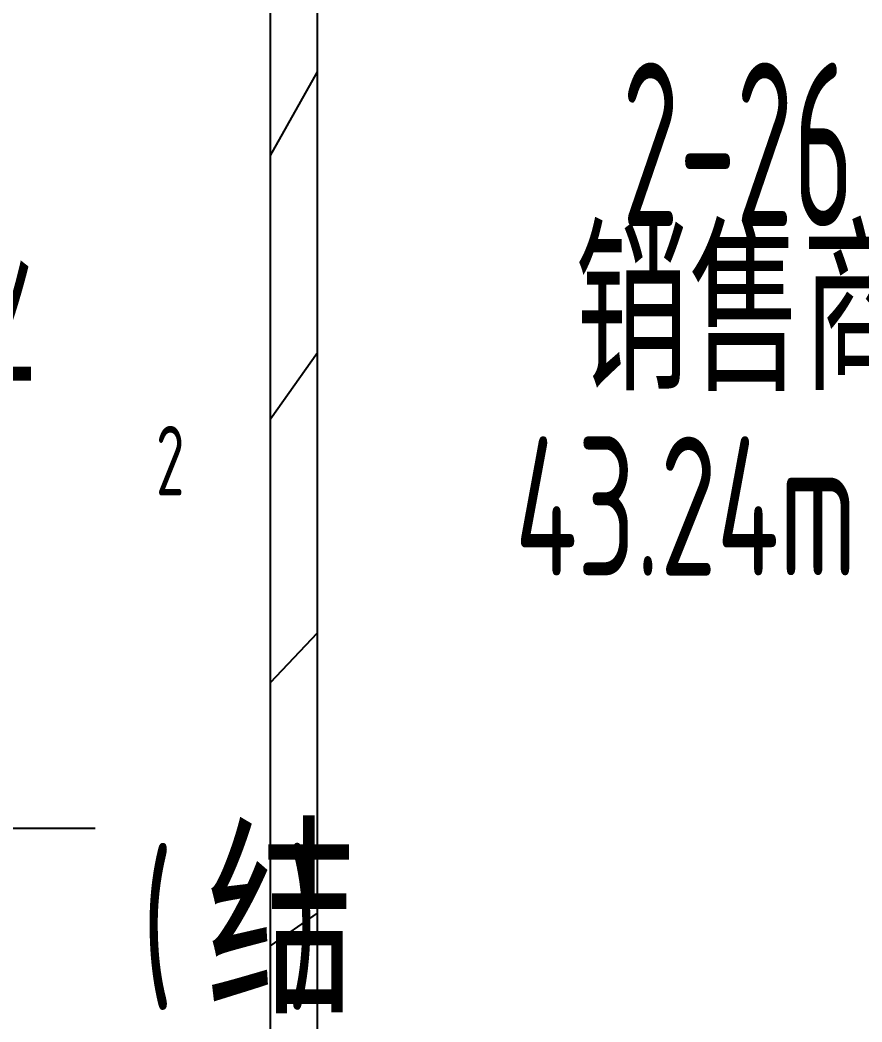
# Model space of a CAD drawing. Header units: inches. Extents: x 0 to 1813292486, y 0 to 3473589894.
# Drawn here: x 600551714 to 600555316, y 3473204914 to 3473209201 of the extents above; entities that cross this region are included whole.
import ezdxf

# ---------------------------------------------------------------- set-up
doc = ezdxf.new("R2010")
doc.units = ezdxf.units.IN
doc.header["$LTSCALE"] = 1000
doc.header["$MEASUREMENT"] = 0
for name, color, linetype in [('A-Anno-Note', 241, 'Continuous'), ('AX-MALL-P02-200$0$A-Anno-Note', 241, 'Continuous'), ('AX-MALL-WALL-P02$0$A-Anno-Note', 241, 'Continuous'), ('AX-MALL-WALL-P02-QT$0$A-Detl-Patt', 8, 'Continuous'), ('AX-MALL-WALL-P02-QT$0$A-Detl-Thin', 131, 'Continuous'), ('AX-MALL-WALL-P02-QT$0$A-Wall', 2, 'Continuous'), ('AX-MALL-WALL-P02-QT$0$A-Wall-Patt', 13, 'Continuous'), ('AX-MALL-WORD-P02$0$A-Anno-Levl', 201, 'Continuous'), ('AX-MALL-WORD-P02$0$A-Anno-Note', 241, 'Continuous'), ('AX-MALL-WORD-P02$0$A-Spac-Iden', 231, 'Continuous')]:
    doc.layers.add(name, color=color, linetype=linetype)
doc.styles.add('AX-MALL-WORD-P02$0$_TCH_DIM', font='gbenor.shx')
doc.styles.add('AX-MALL-WORD-P02$0$_TCH_SPACE', font='gbenor.shx', dxfattribs={"bigfont": 'gbcbig.shx'})
doc.styles.add('AX-MALL-WORD-P02$0$STANDARD', font='gbenor.shx', dxfattribs={"bigfont": 'gbcbig.shx'})

# ---------------------------------------------------------------- blocks, each defined once
blk = doc.blocks.new('AX-MALL-WORD-P02')
at = {"layer": 'AX-MALL-WORD-P02$0$A-Anno-Levl'}
for p, q in [((600351602.2837243, 3473076880.081966), (600354834.0872693, 3473075676.140316)), ((600351602.2837248, 3473076880.081967), (600354834.0872695, 3473075676.140317))]:
    blk.add_line(p, q, dxfattribs=at)
at = {"layer": 'AX-MALL-WORD-P02$0$A-Anno-Note', "style": 'AX-MALL-WORD-P02$0$STANDARD'}
for p in [(600353433.7936382, 3473078195.509431), (600357411.2740669, 3473076713.78126)]:
    blk.add_text('销售商业', height=675.177304964539, rotation=339.5681613092015, dxfattribs=at).set_placement(p)
at = {"layer": 'AX-MALL-WORD-P02$0$A-Anno-Note'}
for s, height, rotation, style, width, p in [('2-26', 700, 339.5681613092015, 'AX-MALL-WORD-P02$0$STANDARD', 0.6, (600357845.4645114, 3473077302.370636)), ('(', 595, 339.5681613331429, 'AX-MALL-WORD-P02$0$_TCH_DIM', 0.7, (600354770.2366859, 3473074931.829343)), ('结', 675.177304964539, 339.5681613331429, 'AX-MALL-WORD-P02$0$_TCH_DIM', 0.7, (600355030.434828, 3473074834.8979)), (')', 595, 339.5681613331429, 'AX-MALL-WORD-P02$0$_TCH_DIM', 0.7, (600355352.8330266, 3473074714.795111))]:
    blk.add_text(s, height=height, rotation=rotation, dxfattribs=dict(at, style=style, width=width)).set_placement(p)
at = {"layer": 'AX-MALL-WORD-P02$0$A-Spac-Iden', "style": 'AX-MALL-WORD-P02$0$_TCH_SPACE', "width": 0.7}
for s, height, p in [('2', 297.5, (600355575.2961683, 3473076918.73588)), ('43.24m', 595, (600356894.0432842, 3473076060.693481))]:
    blk.add_text(s, height=height, rotation=339.5681613091017, dxfattribs=at).set_placement(p)
blk = doc.blocks.new('AX-MALL-WALL-P02-QT$0$tj')
at = {"layer": 'AX-MALL-WALL-P02-QT$0$A-Detl-Patt'}
h = blk.add_hatch(dxfattribs=at)
h.set_pattern_fill('STEEL', color=256, scale=100.0000000000001, angle=50.43183869082386)
h.set_pattern_definition([(75.00000000004839, (-14278.19445574284, 156289.8254051208), (-153.3407249234246, 41.08752340989569), []), (75.00000000004839, (-14317.88195610046, 156358.5661673546), (-153.3407249234246, 41.08752340989569), [])])
edge = h.paths.add_edge_path()
edge.add_line((88101.273016572, 47666.64152574539), (87883.93542659283, 47459.84604215622))
edge.add_line((87883.93542659283, 47459.84604215622), (91571.54751467705, 43584.64122533798))
edge.add_arc((262949.389629302, 558937.705083496), 543101.4133620498, 251.6057364187558, 260.0288666978238)
edge.add_arc((172180.8466627672, -2862.146247219684), 27099.9982179492, 64.7128659603706, 96.9316049602786, ccw=False)
edge.add_arc((262948.9730309481, 558936.3205539446), 543099.9677998082, 261.6155114784545, 271.7251478115656)
edge.add_line((279298.9759148359, 16082.51663446426), (279298.9759315252, 16382.65274763107))
edge.add_arc((262948.9742454757, 558936.3204835369), 542799.9676941936, 261.62020364125146, 271.7261014454634, ccw=False)
edge.add_arc((172180.8456921196, -2862.14609140989), 27400.00151046549, 64.80631838577902, 96.83815911678944)
edge.add_arc((262949.394896181, 558937.7037490648), 542801.4137571028, 251.6136389015772, 260.02417327084333, ccw=False)
edge.add_line((91737.26096642017, 43845.69257831573), (88101.273016572, 47666.64152574539))
blk = doc.blocks.new('AX-MALL-WALL-P02-QT')
at = {"layer": 'AX-MALL-WALL-P02-QT$0$A-Wall-Patt'}
h = blk.add_hatch(dxfattribs=at)
h.set_pattern_fill('普通砖', color=256, scale=200, style=0)
h.set_pattern_definition([(45, (0, 359.0227), (-353.55353201463, 353.55353201463), [])])
h.paths.add_polyline_path([(600354577.4601306, 3473072557.841636), (600354694.117194, 3473072576.362702), (600358124.9601945, 3473081785.954011), (600358054.5242352, 3473081883.335838), (600357937.5425652, 3473081855.772578), (600354512.6971512, 3473072662.280903)])
at = {"layer": 'AX-MALL-WALL-P02-QT$0$A-Wall'}
for p, q in [((600354512.6971512, 3473072662.280903), (600357937.5425652, 3473081855.772578)), ((600354694.117194, 3473072576.362702), (600358124.9601945, 3473081785.954011))]:
    blk.add_line(p, q, dxfattribs=at)
at = {"layer": 'AX-MALL-WALL-P02-QT$0$A-Detl-Thin', "rotation": 339.5681613091762}
blk.add_blockref('AX-MALL-WALL-P02-QT$0$tj', (600144118.6961328, 3473128496.287411), dxfattribs=at)
blk = doc.blocks.new('AX-MALL-WALL-P02')
at = {"layer": 'AX-MALL-WALL-P02$0$A-Anno-Note'}
blk.add_blockref('AX-MALL-WORD-P02', (0, 0), dxfattribs=at)
blk.add_blockref('AX-MALL-WALL-P02-QT', (0, 0), dxfattribs=at)
blk = doc.blocks.new('AX-MALL-P02-200')
at = {"layer": 'AX-MALL-P02-200$0$A-Anno-Note'}
blk.add_blockref('AX-MALL-WALL-P02', (0, 0), dxfattribs=at)

msp = doc.modelspace()

# ---------------------------------------------------------------- block references
at = {"layer": 'A-Anno-Note', "rotation": 20.43183869077545}
msp.add_blockref('AX-MALL-P02-200', (1250392458.527329, 9048125.682563305), dxfattribs=at)

doc.saveas('drawing.dxf')
